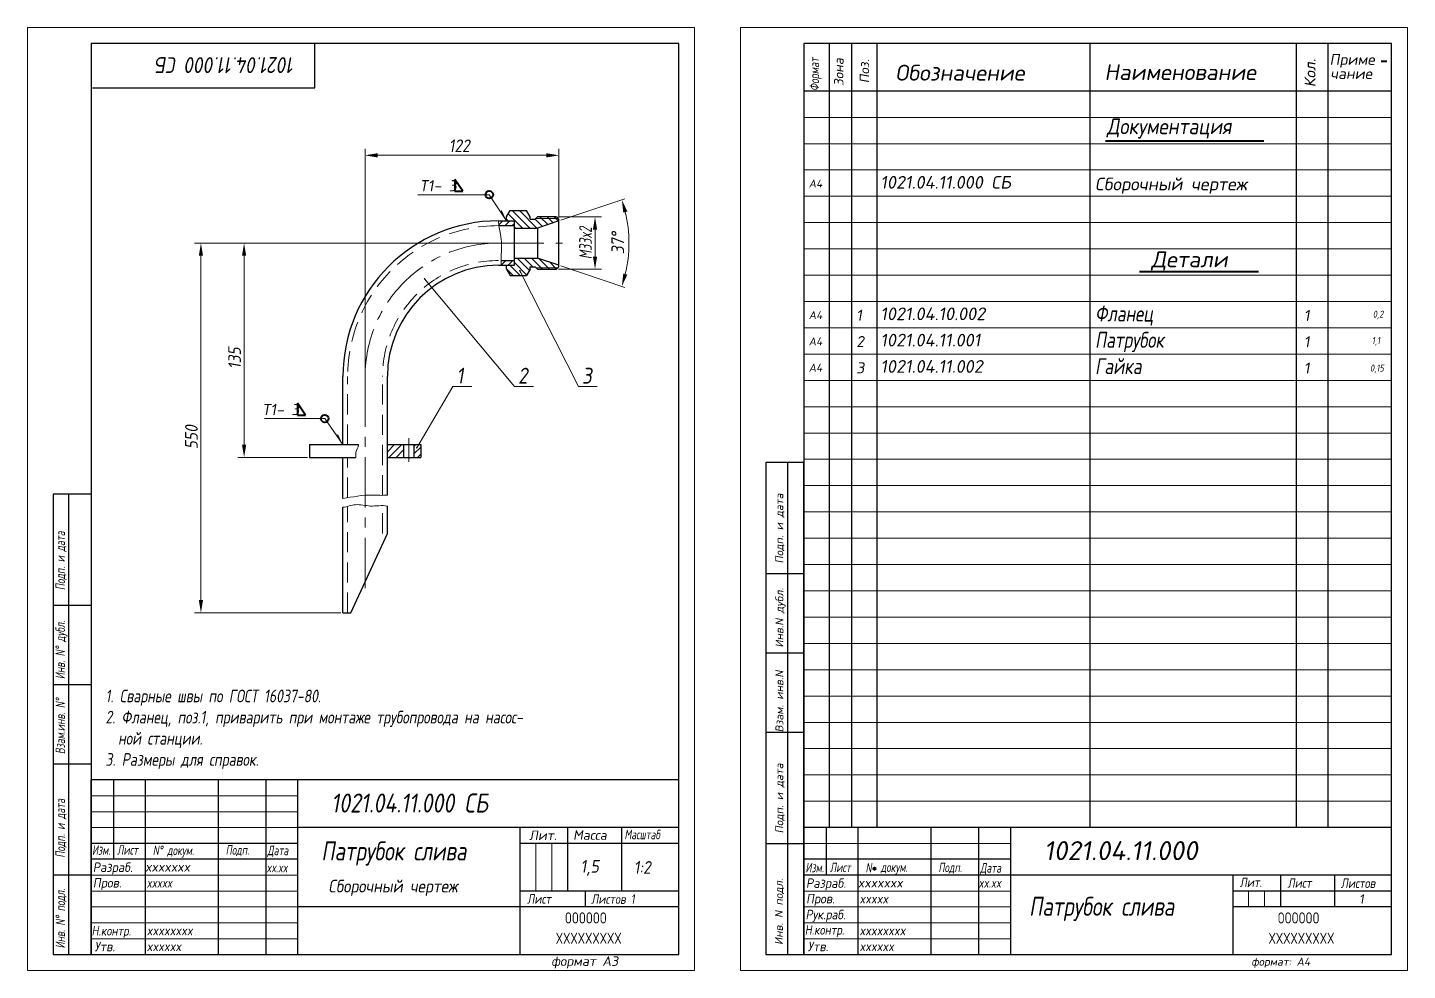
# Model space of a CAD drawing. Header units: millimetres. Extents: x 1490 to 2788, y -4564 to 680.
# Drawn here: x 1489.8 to 1924.1, y -4239 to -3942 of the extents above; entities that cross this region are included whole.
import ezdxf

# ---------------------------------------------------------------- set-up
doc = ezdxf.new("R2010")
doc.units = ezdxf.units.MM
doc.linetypes.add('CENTER', pattern=[50.8, 31.75, -6.35, 6.35, -6.35])
doc.linetypes.add('HIDDEN', pattern=[9.525, 6.35, -3.175])
for name, color, linetype, lineweight in [('Ax', 1, 'CENTER', 18), ('Dim', 3, 'Continuous', 40), ('Hatch', 5, 'Continuous', 18), ('Hidden', 6, 'HIDDEN', 18), ('Slim', 8, 'Continuous', 18), ('Text', 2, 'Continuous', 40), ('Wide', 31, 'Continuous', 60)]:
    doc.layers.add(name, color=color, linetype=linetype, lineweight=lineweight)
doc.styles.add('курсив', font='romans.shx', dxfattribs={"oblique": 10})
doc.styles.add('курсив 0_65', font='romans.shx', dxfattribs={"width": 0.65, "oblique": 10})
doc.styles.add('курсив 0_75', font='romans.shx', dxfattribs={"width": 0.75, "oblique": 10})
doc.styles.add('курсив 0_85', font='romans.shx', dxfattribs={"width": 0.85, "oblique": 10})
doc.dimstyles.new('L.Dot', dxfattribs={"dimtxt": 4, "dimasz": 0.5, "dimexe": 2, "dimexo": 0.625, "dimgap": 1, "dimtad": 1, "dimtoh": 1, "dimlfac": 5, "dimtxsty": 'курсив 0_85', "dimcen": 0, "dimadec": 1, "dimazin": 0, "dimtp": 0.0165, "dimtm": 0.0075, "dimtfac": 1, "dimtmove": 0, "dimatfit": 3, "dimldrblk": 'DOT', "dimfxl": 1, "dimlwd": 18, "dimlwe": 18, "dimarcsym": 0})
doc.dimstyles.new('L.Weld', dxfattribs={"dimtxt": 4, "dimasz": 2.5, "dimexe": 0, "dimexo": 0, "dimgap": 0, "dimtad": 1, "dimtxsty": 'Standard', "dimcen": 0, "dimadec": 0, "dimazin": 0, "dimtfac": 1, "dimtmove": 0, "dimatfit": 3, "dimldrblk": 'strelka3', "dimfxl": 1, "dimlwd": 18, "dimlwe": 18, "dimarcsym": 0})
doc.dimstyles.new('к1_1', dxfattribs={"dimtxt": 4, "dimasz": 4, "dimexe": 1, "dimexo": 0.625, "dimtad": 1, "dimtxsty": 'курсив 0_85', "dimcen": 0, "dimadec": 0, "dimazin": 0, "dimtfac": 1, "dimtmove": 0, "dimatfit": 3, "dimldrblk": 'DOTSMALL', "dimfxl": 1, "dimlwd": 18, "dimlwe": 18, "dimarcsym": 0})
doc.dimstyles.new('к1_2', dxfattribs={"dimtxt": 4, "dimasz": 4, "dimexe": 2, "dimexo": 0.625, "dimgap": 1, "dimtad": 1, "dimlfac": 2, "dimtxsty": 'курсив 0_85', "dimcen": 0, "dimadec": 1, "dimazin": 0, "dimtfac": 1, "dimtmove": 0, "dimatfit": 3, "dimldrblk": 'DOTSMALL', "dimfxl": 1, "dimlwd": 18, "dimlwe": 18, "dimarcsym": 0})

# ---------------------------------------------------------------- blocks, each defined once
blk = doc.blocks.new('*D145')
at = {"layer": 'Defpoints', "color": 0, "transparency": 16777216}
for p in [(1638.02, -4009.93), (1544.33, -4126.39), (1589.02, -4126.39)]:
    blk.add_point(p, dxfattribs=at)
at = {"layer": 'Dim', "color": 0, "lineweight": 18, "transparency": 16777216}
for p, q in [((1637.4, -4009.93), (1542.33, -4009.93)), ((1544.33, -4013.93), (1544.33, -4122.39)), ((1588.4, -4126.39), (1542.33, -4126.39))]:
    blk.add_line(p, q, dxfattribs=at)
at = {"layer": 'Dim', "color": 0, "transparency": 16777216}
for points in [[(1543.66, -4013.93), (1544.99, -4013.93), (1544.33, -4009.93)], [(1543.66, -4122.39), (1544.99, -4122.39), (1544.33, -4126.39)]]:
    blk.add_solid(points, dxfattribs=at)
at = {"layer": 'Dim', "color": 0, "transparency": 16777216, "insert": (1541.33, -4071.07), "char_height": 4, "attachment_point": 5, "rotation": 90, "style": 'курсив 0_85'}
blk.add_mtext('550', dxfattribs=at)
blk = doc.blocks.new('_DotSmall')
at = {"color": 0, "linetype": 'ByBlock', "const_width": 0.5}
blk.add_lwpolyline([(-122670.93, 17467.94, 1), (-122670.8, 17467.94, 1)], format="xyb", close=True, dxfattribs=at)
blk = doc.blocks.new('*D146')
at = {"layer": 'Defpoints', "color": 0, "transparency": 16777216}
for p in [(1557.92, -4009.93), (1637.4, -4009.93), (1578.52, -4077.43)]:
    blk.add_point(p, dxfattribs=at)
at = {"layer": 'Dim', "color": 0, "lineweight": 18, "transparency": 16777216}
for p, q in [((1636.77, -4009.93), (1555.92, -4009.93)), ((1557.92, -4073.43), (1557.92, -4013.93)), ((1577.9, -4077.43), (1555.92, -4077.43))]:
    blk.add_line(p, q, dxfattribs=at)
at = {"layer": 'Dim', "color": 0, "transparency": 16777216}
for points in [[(1557.25, -4013.93), (1558.58, -4013.93), (1557.92, -4009.93)], [(1557.25, -4073.43), (1558.58, -4073.43), (1557.92, -4077.43)]]:
    blk.add_solid(points, dxfattribs=at)
at = {"layer": 'Dim', "color": 0, "transparency": 16777216, "insert": (1554.92, -4046.19), "char_height": 4, "attachment_point": 5, "rotation": 90, "style": 'курсив 0_85'}
blk.add_mtext('135', dxfattribs=at)
blk = doc.blocks.new('strelka3')
at = {"layer": 'Text', "lineweight": 20}
blk.add_solid([(-1.3, 0), (-1.5, 0.25), (0, 0)], dxfattribs=at)
blk = doc.blocks.new('_Dot')
at = {"color": 0, "linetype": 'ByBlock', "lineweight": -2}
blk.add_line((-0.5, 0), (-1, 0), dxfattribs=at)
at = {"color": 0, "linetype": 'ByBlock', "const_width": 0.5}
blk.add_lwpolyline([(-0.25, 0, 1), (0.25, 0, 1)], format="xyb", close=True, dxfattribs=at)
blk = doc.blocks.new('*D30')
at = {"layer": 'Defpoints', "color": 0, "transparency": 16777216}
for p in [(1657.02, -4002.93), (1650.3, -4005.18), (1650.3, -4014.68), (1657.02, -4016.93), (1678.81, -4014.55)]:
    blk.add_point(p, dxfattribs=at)
at = {"layer": 'Dim', "color": 0, "lineweight": 18, "transparency": 16777216}
for p, q in [((1657.62, -4002.73), (1677.79, -3995.98)), ((1657.62, -4017.13), (1677.79, -4023.88))]:
    blk.add_line(p, q, dxfattribs=at)
blk.add_arc((1636.1, -4009.93), 42.96, 346.8372, 13.1628, dxfattribs=at)
at = {"layer": 'Dim', "color": 0, "transparency": 16777216}
for points in [[(1677.29, -4000.33), (1678.57, -3999.97), (1676.84, -3996.3)], [(1678.57, -4019.89), (1677.29, -4019.53), (1676.84, -4023.56)]]:
    blk.add_solid(points, dxfattribs=at)
at = {"layer": 'Dim', "color": 0, "transparency": 16777216, "insert": (1675.56, -4009.93), "char_height": 4, "attachment_point": 5, "rotation": 90, "style": 'курсив 0_85'}
blk.add_mtext('37°', dxfattribs=at)
blk = doc.blocks.new('*D31')
at = {"layer": 'Defpoints', "color": 0, "transparency": 16777216}
for p in [(1656.22, -4001.68), (1656.22, -4018.18), (1668.4, -4018.18)]:
    blk.add_point(p, dxfattribs=at)
at = {"layer": 'Dim', "color": 0, "lineweight": 18, "transparency": 16777216}
for p, q in [((1656.85, -4001.68), (1670.4, -4001.68)), ((1668.4, -4005.68), (1668.4, -4014.18)), ((1656.85, -4018.18), (1670.4, -4018.18))]:
    blk.add_line(p, q, dxfattribs=at)
at = {"layer": 'Dim', "color": 0, "transparency": 16777216}
for points in [[(1667.73, -4005.68), (1669.06, -4005.68), (1668.4, -4001.68)], [(1667.73, -4014.18), (1669.06, -4014.18), (1668.4, -4018.18)]]:
    blk.add_solid(points, dxfattribs=at)
at = {"layer": 'Dim', "color": 0, "transparency": 16777216, "insert": (1665.4, -4009.93), "char_height": 4, "attachment_point": 5, "rotation": 90, "style": 'курсив 0_65'}
blk.add_mtext('M33x2', dxfattribs=at)
blk = doc.blocks.new('*D184')
at = {"layer": 'Defpoints', "color": 0, "transparency": 16777216}
for p in [(1657.02, -3982.29), (1657.02, -4002.48), (1596.02, -4051.93)]:
    blk.add_point(p, dxfattribs=at)
at = {"layer": 'Dim', "color": 0, "lineweight": 18, "transparency": 16777216}
for p, q in [((1596.02, -4051.31), (1596.02, -3980.29)), ((1600.02, -3982.29), (1653.02, -3982.29)), ((1657.02, -4001.86), (1657.02, -3980.29))]:
    blk.add_line(p, q, dxfattribs=at)
at = {"layer": 'Dim', "color": 0, "transparency": 16777216}
for points in [[(1600.02, -3981.62), (1600.02, -3982.96), (1596.02, -3982.29)], [(1653.02, -3981.62), (1653.02, -3982.96), (1657.02, -3982.29)]]:
    blk.add_solid(points, dxfattribs=at)
at = {"layer": 'Dim', "color": 0, "transparency": 16777216, "insert": (1625.66, -3979.29), "char_height": 4, "attachment_point": 5, "style": 'курсив 0_85'}
blk.add_mtext('122', dxfattribs=at)

msp = doc.modelspace()

# ---------------------------------------------------------------- hatches: boundary and pattern name
at = {"layer": 'Hatch'}
h = msp.add_hatch(dxfattribs=at)
h.set_pattern_fill('ANSI31', color=256, scale=0.5, angle=90, style=0)
h.set_pattern_definition([(135, (-6800.1005, 5219.5405), (-1.12253202, -1.12253202), [])])
h.paths.add_polyline_path([(1648.0244, -4001.6809), (1646.8697, -3999.6809), (1641.6791, -3999.6809), (1640.5244, -4001.6809), (1640.5244, -4002.9309), (1643.0244, -4002.9309), (1643.0244, -4005.1809), (1650.2998, -4005.1809), (1657.0244, -4002.9309), (1657.0244, -4002.4809), (1656.7244, -4002.1809), (1649.7744, -4002.1809), (1649.5244, -4002.4309), (1648.0244, -4002.4309)])
h.paths.add_polyline_path([(1650.2998, -4014.6809), (1643.0244, -4014.6809), (1643.0244, -4016.9309), (1640.5244, -4016.9309), (1640.5244, -4018.1809), (1641.6791, -4020.1809), (1646.8697, -4020.1809), (1648.0244, -4018.1809), (1648.0244, -4017.4309), (1649.5244, -4017.4309), (1649.7744, -4017.6809), (1656.7244, -4017.6809), (1657.0244, -4017.3809), (1657.0244, -4016.9309)])
h.paths.add_polyline_path([(1656.2244, -4001.6809), (1650.2744, -4001.6809), (1649.7744, -4002.1809), (1656.7244, -4002.1809)], flags=17)
h.paths.add_polyline_path([(1656.7244, -4017.6809), (1649.7744, -4017.6809), (1650.2744, -4018.1809), (1656.2244, -4018.1809)], flags=17)
h = msp.add_hatch(dxfattribs=at)
h.set_pattern_fill('ANSI31', color=256, scale=0.5, style=0)
h.set_pattern_definition([(45, (-6800.1005, 5219.5405), (-1.12253202, 1.12253202), [])])
edge = h.paths.add_edge_path()
edge.add_line((1643.0244, -4002.9309), (1638.0244, -4002.9309))
edge.add_spline(control_points=[(1638.0244, -4002.9309), (1638.0054, -4003.4342), (1638.0494, -4003.9335), (1638.1254, -4004.4309)], knot_values=[0, 0, 0, 0, 1.51078452, 1.51078452, 1.51078452, 1.51078452], degree=3, periodic=0)
edge.add_line((1638.1254, -4004.4309), (1643.0244, -4004.4309))
edge.add_line((1643.0244, -4004.4309), (1643.0244, -4002.9309))
edge = h.paths.add_edge_path()
edge.add_line((1643.0244, -4015.4309), (1638.8075, -4015.4309))
edge.add_spline(control_points=[(1638.8075, -4015.4309), (1638.8055, -4015.9325), (1638.8249, -4016.4328), (1638.884, -4016.9309)], knot_values=[12.54843405, 12.54843405, 12.54843405, 12.54843405, 14.05329463, 14.05329463, 14.05329463, 14.05329463], degree=3, periodic=0)
edge.add_line((1638.884, -4016.9309), (1643.0244, -4016.9309))
edge.add_line((1643.0244, -4016.9309), (1643.0244, -4015.4309))
h = msp.add_hatch(dxfattribs=at)
h.set_pattern_fill('ANSI31', color=256, scale=0.5, style=0)
h.set_pattern_definition([(45, (-6997.4554, 4853.2885), (-1.12253202, 1.12253202), [])])
h.paths.add_polyline_path([(1608.1494, -4073.4309), (1603.0244, -4073.4309), (1603.0244, -4077.4309), (1608.1494, -4077.4309)])
h.paths.add_polyline_path([(1613.5244, -4073.4309), (1611.3994, -4073.4309), (1611.3994, -4077.4309), (1613.5244, -4077.4309)])

# ---------------------------------------------------------------- linework, layer by layer
for p, q in [((1580.1743, -3961.0412), (1580.1743, -3947.0412)), ((1742.1459, -3947.0473), (1742.1459, -3962.0473)), ((1749.1459, -3947.0473), (1749.1459, -3962.0473)), ((1757.1459, -3947.0473), (1757.1459, -3962.0473)), ((1824.1459, -3947.0473), (1824.1459, -3962.0473)), ((1889.1459, -3947.0473), (1889.1459, -3962.0473)), ((1899.1459, -3947.0473), (1899.1459, -3962.0473)), ((1510.1743, -3961.0412), (1580.1743, -3961.0412)), ((1919.1459, -3962.0473), (1734.1459, -3962.0473)), ((1742.1459, -3962.0473), (1742.1459, -4194.0473)), ((1749.1459, -3962.0473), (1749.1459, -4194.0473)), ((1757.1459, -3962.0473), (1757.1459, -4194.0473)), ((1824.1459, -3962.0473), (1824.1459, -4194.0473)), ((1889.1459, -3962.0473), (1889.1459, -4194.0473)), ((1899.1459, -3962.0473), (1899.1459, -4194.0473)), ((1640.5244, -4001.6809), (1641.6791, -3999.6809)), ((1641.6791, -3999.6809), (1646.8697, -3999.6809)), ((1648.0244, -4001.6809), (1646.8697, -3999.6809)), ((1638.0244, -4002.9309), (1643.0244, -4002.9309)), ((1638.0244, -4004.4309), (1643.0244, -4004.4309)), ((1640.5244, -4002.9309), (1640.5244, -4001.6809)), ((1643.0244, -4016.9309), (1643.0244, -4002.9309)), ((1643.0244, -4011.5547), (1643.0244, -4002.9309)), ((1648.0244, -4002.4309), (1648.0244, -4001.6809)), ((1648.0244, -4002.4309), (1649.5244, -4002.4309)), ((1650.2744, -4001.6809), (1649.5244, -4002.4309)), ((1656.2244, -4001.6809), (1650.2744, -4001.6809)), ((1657.0244, -4002.9309), (1650.2998, -4005.1809)), ((1656.2244, -4001.6809), (1657.0244, -4002.4809)), ((1657.0244, -4017.3809), (1657.0244, -4002.4809)), ((1643.0244, -4005.1809), (1650.2998, -4005.1809)), ((1650.2998, -4005.1809), (1650.2998, -4014.6809)), ((1638.0244, -4016.9309), (1643.0244, -4016.9309)), ((1638.8075, -4015.4309), (1643.0244, -4015.4309)), ((1640.5244, -4018.1809), (1640.5244, -4016.9309)), ((1643.0244, -4014.6809), (1650.2998, -4014.6809)), ((1648.0244, -4018.1809), (1648.0244, -4017.4309)), ((1648.0244, -4017.4309), (1649.5244, -4017.4309)), ((1650.2744, -4018.1809), (1649.5244, -4017.4309)), ((1657.0244, -4016.9309), (1650.2998, -4014.6809)), ((1657.0244, -4017.3809), (1656.2244, -4018.1809)), ((1640.5244, -4018.1809), (1641.6791, -4020.1809)), ((1641.6791, -4020.1809), (1646.8697, -4020.1809)), ((1648.0244, -4018.1809), (1646.8697, -4020.1809)), ((1650.2744, -4018.1809), (1656.2244, -4018.1809)), ((1589.0244, -4073.4309), (1589.0244, -4051.9309)), ((1603.0244, -4089.2927), (1603.0244, -4051.9309)), ((1578.5244, -4073.4309), (1593.9545, -4073.4309)), ((1578.5244, -4073.4309), (1578.5244, -4077.4309)), ((1603.0244, -4073.4309), (1613.5244, -4073.4309)), ((1608.1494, -4073.4309), (1608.1494, -4077.4309)), ((1611.3994, -4073.4309), (1611.3994, -4077.4309)), ((1613.5244, -4073.4309), (1613.5244, -4077.4309)), ((1578.5244, -4077.4309), (1593.1189, -4077.4309)), ((1589.0244, -4090.4346), (1589.0244, -4077.4309)), ((1603.0244, -4077.4309), (1613.5244, -4077.4309)), ((1722.1459, -4079.0473), (1722.1459, -4234.0473)), ((1734.1459, -4079.0473), (1722.1459, -4079.0473)), ((1729.1459, -4234.0473), (1729.1459, -4079.0473)), ((1734.1459, -4234.0473), (1734.1459, -4079.0473)), ((1509.7616, -4089.0473), (1497.7616, -4089.0473)), ((1497.7616, -4089.0473), (1497.7616, -4234.0473)), ((1502.7621, -4233.977), (1502.7621, -4089.0473)), ((1589.0244, -4126.3853), (1589.0244, -4093.1626)), ((1603.0244, -4101.3853), (1603.0244, -4092.7539)), ((1591.5244, -4126.3853), (1603.0244, -4101.3853)), ((1722.1459, -4114.0473), (1734.1459, -4114.0473)), ((1509.6923, -4124.0471), (1497.7616, -4124.0485)), ((1589.0244, -4126.3853), (1591.5244, -4126.3853)), ((1722.1459, -4139.0473), (1734.1459, -4139.0473)), ((1509.6751, -4149.0471), (1497.7616, -4149.0467)), ((1722.1459, -4164.0473), (1734.1459, -4164.0473)), ((1509.7616, -4174.0469), (1497.7616, -4174.0449)), ((1509.7616, -4234.0473), (1509.7616, -4179.0473)), ((1694.7616, -4179.0473), (1509.7616, -4179.0473)), ((1516.7616, -4179.0473), (1516.7616, -4204.0473)), ((1526.7616, -4179.0473), (1526.7616, -4234.0473)), ((1549.7616, -4179.0473), (1549.7616, -4234.0473)), ((1564.7616, -4179.0473), (1564.7616, -4234.0473)), ((1574.7616, -4179.0473), (1574.7616, -4234.0473)), ((1734.1459, -4179.0473), (1734.1459, -4234.0473)), ((1644.7616, -4194.0473), (1574.7616, -4194.0473)), ((1644.7616, -4194.0473), (1644.7616, -4234.0473)), ((1694.7616, -4194.0473), (1644.7616, -4194.0473)), ((1659.7616, -4194.0473), (1659.7616, -4214.0473)), ((1676.7616, -4194.0473), (1676.7616, -4214.0473)), ((1919.1459, -4194.0473), (1734.1459, -4194.0473)), ((1741.1459, -4194.0473), (1741.1459, -4209.0473)), ((1751.1459, -4194.0473), (1751.1459, -4234.0473)), ((1774.1459, -4194.0473), (1774.1459, -4234.0473)), ((1789.1459, -4194.0473), (1789.1459, -4234.0473)), ((1799.1459, -4194.0473), (1799.1459, -4234.0473)), ((1919.1459, -4234.0473), (1919.1459, -4194.0473)), ((1574.7616, -4199.0473), (1509.7616, -4199.0473)), ((1694.7616, -4199.0473), (1644.7616, -4199.0473)), ((1722.1459, -4199.0473), (1734.1459, -4199.0473)), ((1574.7616, -4204.0473), (1509.7616, -4204.0473)), ((1799.1459, -4204.0473), (1734.1459, -4204.0473)), ((1509.7616, -4209.0478), (1497.7616, -4209.0478)), ((1919.1459, -4209.0473), (1734.1459, -4209.0473)), ((1869.1459, -4209.0473), (1869.1459, -4234.0473)), ((1884.1459, -4209.0473), (1884.1459, -4219.0473)), ((1901.1459, -4209.0473), (1901.1459, -4219.0473)), ((1694.7616, -4214.0473), (1644.7616, -4214.0473)), ((1665.2661, -4214.0473), (1665.2661, -4219.0473)), ((1919.1459, -4214.0473), (1869.1459, -4214.0473)), ((1644.7616, -4219.0473), (1574.7616, -4219.0473)), ((1694.7616, -4219.0473), (1644.7616, -4219.0473)), ((1919.1459, -4219.0473), (1869.1459, -4219.0473)), ((1497.7616, -4234.0473), (1509.7616, -4234.0473)), ((1722.1459, -4234.0473), (1734.1459, -4234.0473)), ((1734.1459, -4234.0473), (1919.1459, -4234.0473)), ((1734.1459, -4234.0473), (1919.1459, -4234.0473))]:
    msp.add_line(p, q)
for points in [[(1509.7616, -4234.0473), (1694.7616, -4234.0473), (1694.7616, -3947.0473), (1509.7616, -3947.0473)], [(1734.1459, -4234.0473), (1919.1459, -4234.0473), (1919.1459, -3947.0473), (1734.1459, -3947.0473)]]:
    msp.add_lwpolyline(points, close=True)
for radius in [49, 35]:
    msp.add_arc((1638.0244, -4051.9309), radius, 90, 180)
at = {"layer": 'Ax', "ltscale": 0.5}
for p, q in [((1638.0244, -4009.9309), (1651.769, -4009.9309)), ((1596.0244, -4051.9309), (1596.0244, -4120.0327)), ((1609.7744, -4071.3717), (1609.7744, -4078.7904))]:
    msp.add_line(p, q, dxfattribs=at)
at = {"layer": 'Ax'}
for p, q in [((1638.8611, -4009.9309), (1652.2392, -4009.9309)), ((1656.0276, -4009.9309), (1658.1344, -4009.9309))]:
    msp.add_line(p, q, dxfattribs=at)
at = {"layer": 'Ax', "ltscale": 0.5}
msp.add_arc((1638.0244, -4051.9309), 42, 90, 180, dxfattribs=at)
at = {"layer": 'Hidden'}
for p, q in [((1590.5244, -4073.4309), (1590.5244, -4051.9309)), ((1601.5244, -4089.3944), (1601.5244, -4051.9309)), ((1590.5244, -4090.1587), (1590.5244, -4077.4309)), ((1590.5244, -4126.3853), (1590.5244, -4092.8645)), ((1601.5244, -4101.3853), (1601.5244, -4092.6253))]:
    msp.add_line(p, q, dxfattribs=at)
for radius in [47.5, 36.5]:
    msp.add_arc((1638.0244, -4051.9309), radius, 90, 180, dxfattribs=at)
at = {"layer": 'Slim'}
for p, q in [((1734.1459, -3970.333), (1919.1459, -3970.333)), ((1734.1459, -3978.6187), (1919.1459, -3978.6187)), ((1734.1459, -3986.9045), (1919.1459, -3986.9045)), ((1734.1459, -3995.1902), (1919.1459, -3995.1902)), ((1656.7244, -4002.1809), (1649.7744, -4002.1809)), ((1734.1459, -4003.4759), (1919.1459, -4003.4759)), ((1734.1459, -4011.7616), (1919.1459, -4011.7616)), ((1656.7244, -4017.6809), (1649.7744, -4017.6809)), ((1734.1459, -4020.0473), (1919.1459, -4020.0473)), ((1734.1459, -4028.333), (1919.1459, -4028.333)), ((1734.1459, -4036.6187), (1919.1459, -4036.6187)), ((1734.1459, -4044.9045), (1919.1459, -4044.9045)), ((1734.1459, -4053.1902), (1919.1459, -4053.1902)), ((1734.1459, -4061.4759), (1919.1459, -4061.4759)), ((1734.1459, -4069.7616), (1919.1459, -4069.7616)), ((1734.1459, -4078.0473), (1919.1459, -4078.0473)), ((1734.1459, -4086.333), (1919.1459, -4086.333)), ((1734.1459, -4094.6187), (1919.1459, -4094.6187)), ((1734.1459, -4102.9045), (1919.1459, -4102.9045)), ((1734.1459, -4111.1902), (1919.1459, -4111.1902)), ((1734.1459, -4119.4759), (1919.1459, -4119.4759)), ((1734.1459, -4127.7616), (1919.1459, -4127.7616)), ((1734.1459, -4136.0473), (1919.1459, -4136.0473)), ((1734.1459, -4144.333), (1919.1459, -4144.333)), ((1734.1459, -4152.6187), (1919.1459, -4152.6187)), ((1734.1459, -4160.9045), (1919.1459, -4160.9045)), ((1734.1459, -4169.1902), (1919.1459, -4169.1902)), ((1734.1459, -4177.4759), (1919.1459, -4177.4759)), ((1574.7616, -4184.0473), (1509.7616, -4184.0473)), ((1734.1459, -4185.7616), (1919.1459, -4185.7616)), ((1574.7616, -4189.0473), (1509.7616, -4189.0473)), ((1574.7616, -4194.0473), (1509.7616, -4194.0473)), ((1649.7616, -4199.0473), (1649.7616, -4214.0473)), ((1654.7616, -4199.0473), (1654.7616, -4214.0473)), ((1799.1459, -4199.0473), (1734.1459, -4199.0473)), ((1574.7616, -4209.0473), (1509.7616, -4209.0473)), ((1574.7616, -4214.0473), (1509.7616, -4214.0473)), ((1799.1459, -4214.0473), (1734.1459, -4214.0473)), ((1874.1459, -4214.0473), (1874.1459, -4219.0473)), ((1879.1459, -4214.0473), (1879.1459, -4219.0473)), ((1574.7616, -4219.0473), (1509.7616, -4219.0473)), ((1799.1459, -4219.0473), (1734.1459, -4219.0473)), ((1574.7616, -4224.0473), (1509.7616, -4224.0473)), ((1799.1459, -4224.0473), (1734.1459, -4224.0473)), ((1574.7616, -4229.0473), (1509.7616, -4229.0473)), ((1799.1459, -4229.0473), (1734.1459, -4229.0473))]:
    msp.add_line(p, q, dxfattribs=at)
for points in [[(1489.7616, -4239.0473), (1699.7616, -4239.0473), (1699.7616, -3942.0473), (1489.7616, -3942.0473)], [(1714.1459, -4239.0473), (1924.1459, -4239.0473), (1924.1459, -3942.0473), (1714.1459, -3942.0473)]]:
    msp.add_lwpolyline(points, close=True, dxfattribs=at)
for points, knots in [([(1638.0244, -4002.9309), (1637.9707, -4004.3569), (1639.0852, -4007.798), (1638.9621, -4012.5091), (1638.7469, -4015.7763), (1638.884, -4016.9309)], [0, 0, 0, 0, 4.28093414, 10.56521482, 14.05329463, 14.05329463, 14.05329463, 14.05329463]), ([(1593.9545, -4073.4309), (1593.8103, -4074.3024), (1592.9178, -4075.5228), (1593.1271, -4076.9359), (1593.1189, -4077.4309)], [0, 0, 0, 0, 2.64998122, 4.13518765, 4.13518765, 4.13518765, 4.13518765]), ([(1589.0244, -4090.4346), (1592.0516, -4089.8829), (1596.7008, -4088.9273), (1601.4263, -4089.5136), (1603.0244, -4089.2927)], [0, 0, 0, 0, 9.23121262, 14.0708986, 14.0708986, 14.0708986, 14.0708986]), ([(1589.0244, -4093.1626), (1590.3658, -4093.009), (1593.1663, -4091.8188), (1597.8733, -4093.2062), (1601.2609, -4092.4241), (1603.0244, -4092.7539)], [0, 0, 0, 0, 4.05043268, 8.71904393, 14.1012603, 14.1012603, 14.1012603, 14.1012603])]:
    msp.add_open_spline(points, degree=3, knots=knots, dxfattribs=at)
at = {"layer": 'Text'}
for p, q in [((1915.9156, -3952.6478), (1917.7057, -3952.6213)), ((1829.0778, -3977.7071), (1878.9348, -3977.7071)), ((1624.3119, -3989.9004), (1624.3119, -3993.5918)), ((1626.7912, -3993.5918), (1624.3119, -3989.9004)), ((1624.3119, -3993.5918), (1626.7912, -3993.5918)), ((1839.8166, -4018.8649), (1877.2544, -4018.8649)), ((1574.7586, -4060.4048), (1574.7586, -4064.0962)), ((1577.2379, -4064.0962), (1574.7586, -4060.4048)), ((1574.7586, -4064.0962), (1577.2379, -4064.0962))]:
    msp.add_line(p, q, dxfattribs=at)
for centre, radius in [((1635.093, -3994.7195), 1.2), ((1583.3079, -4065.2239), 1.2), ((1756.3708, -4206.9957), 0.3383)]:
    msp.add_circle(centre, radius, dxfattribs=at)

# ---------------------------------------------------------------- texts
at = {"layer": 'Slim', "style": 'курсив 0_85', "oblique": 10, "width": 0.85}
for s, p in [('0,2', (1913.2635, -4033.4351)), ('1,1', (1912.944, -4041.7208)), ('0,15', (1912.3796, -4050.4012))]:
    msp.add_text(s, height=2.2, dxfattribs=at).set_placement(p)
at = {"layer": 'Text', "oblique": 10}
for s, height, rotation, style, width, p in [('1021.04.11.000 СБ', 5, 180, 'курсив', 0.85, (1573.9261, -3951.3645)), ('Формат', 3, 90, 'курсив', 0.73, (1738.9478, -3962.0473)), ('Подп. и дата', 3, 90, 'курсив 0_75', 0.7, (1501.5515, -4119.2642)), ('Инв. N%%D дубл.', 3, 90, 'курсив 0_75', 0.7, (1501.5178, -4147.3002)), ('Взам.инв. N%%D', 3, 90, 'курсив 0_75', 0.7, (1501.5515, -4170.9261)), ('Подп. и дата', 3, 90, 'курсив 0_75', 0.7, (1501.5515, -4203.5514)), ('Инв. N%%D подл.', 3, 90, 'курсив 0_75', 0.7, (1501.5515, -4232.1241))]:
    msp.add_text(s, height=height, rotation=rotation, dxfattribs=dict(at, style=style, width=width)).set_placement(p)
at = {"layer": 'Text', "style": 'курсив', "oblique": 10}
for s, height, p in [('Зона', 3, (1746.6246, -3960.4713)), ('Поз.', 3, (1754.6993, -3959.5748)), ('Кол.', 3.5, (1895.2329, -3960.837)), ('Подп. и дата', 2.5, (1727.661, -4110.8569)), ('Инв.N дубл.', 2.5, (1727.696, -4137.3299)), ('Взам. инв.N', 2.5, (1727.6879, -4164.0473)), ('Подп. и дата', 2.5, (1727.661, -4195.8812)), ('Инв. N подл.', 2.5, (1727.5315, -4231.0112))]:
    msp.add_text(s, height=height, rotation=90, dxfattribs=at).set_placement(p)
for s, height, p in [('Приме', 3.4, (1899.648, -3953.7985)), ('Обозначение', 5, (1762.9358, -3958.7634)), ('Наименование', 5, (1828.7596, -3958.5647)), ('чание', 3.4, (1899.8873, -3958.2342)), ('Т1- 3', 3.5, (1613.1584, -3993.6171)), ('A4', 2.5, (1735.6801, -3992.4218)), ('1021.04.11.000 СБ', 4, (1758.2214, -3992.7864)), ('Сборочный чертеж', 4, (1825.7923, -3993.3316)), ('Детали', 5, (1843.5088, -4017.5508)), ('1', 3.5, (1750.6196, -4034.4171)), ('1021.04.10.002', 4, (1758.2214, -4034.215)), ('1', 3.5, (1891.5453, -4034.4665)), ('А4', 2.5, (1735.6801, -4033.8504)), ('А4', 2.5, (1735.6801, -4042.1361)), ('2', 3.5, (1750.6196, -4042.7029)), ('1021.04.11.001', 4, (1758.2214, -4042.5007)), ('1', 3.5, (1891.5453, -4042.7522)), ('А4', 2.5, (1735.6801, -4050.4218)), ('3', 3.5, (1750.6196, -4050.9886)), ('1021.04.11.002', 4, (1758.2214, -4050.7864)), ('1', 3.5, (1891.5453, -4051.0379)), ('Т1- 3', 3.5, (1563.6051, -4064.1215)), ('Лит.', 3, (1647.6052, -4197.987)), ('Масса', 3, (1661.4985, -4197.9018)), ('1021.04.11.000', 6, (1809.7267, -4204.3163)), ('1', 3, (1908.8841, -4218.0586)), ('формат А3', 3, (1654.619, -4237.6127)), ('формат: А4', 2.5, (1875.0484, -4237.5395))]:
    msp.add_text(s, height=height, dxfattribs=at).set_placement(p)
at = {"layer": 'Text', "oblique": 10}
for s, height, style, width, p in [('Документация', 5, 'курсив 0_85', 0.85, (1829.5093, -3975.639)), ('Фланец', 5, 'курсив 0_75', 0.75, (1825.8244, -4034.6289)), ('Патрубок', 5, 'курсив 0_75', 0.75, (1825.8244, -4042.9146)), ('Гайка', 5, 'курсив 0_75', 0.75, (1825.8244, -4051.2003)), ('1021.04.11.000 СБ', 6, 'курсив', 0.8, (1585.3424, -4189.3163)), ('Масштаб', 3, 'курсив', 0.7, (1677.6582, -4197.7344)), ('Изм.', 3, 'курсив', 0.7, (1510.0402, -4202.6521)), ('Лист', 3, 'курсив', 0.7, (1517.9409, -4202.6039)), ('N%%D докум.', 3, 'курсив', 0.7, (1529.1695, -4202.7245)), ('Подп.', 3, 'курсив', 0.7, (1552.1097, -4202.6039)), ('Дата', 3, 'курсив', 0.7, (1565.2543, -4202.7423)), ('Патрубок слива', 6, 'курсив 0_75', 0.75, (1582.2279, -4204.4083)), ('1,5', 4, 'курсив', 0.9, (1663.7976, -4208.2586)), ('1:2', 4, 'курсив 0_85', 0.85, (1680.6167, -4208.592)), ('Разраб.', 3, 'курсив', 0.9, (1510.2752, -4208.0418)), ('Изм.', 3, 'курсив', 0.7, (1734.6429, -4208.152)), ('Лист', 3, 'курсив', 0.7, (1742.3251, -4208.1038)), ('N', 3, 'курсив', 0.7, (1753.5538, -4208.2244)), ('докум.', 3, 'курсив', 0.7, (1758.3336, -4208.0276)), ('Подп.', 3, 'курсив', 0.7, (1776.494, -4208.1038)), ('Дата', 3, 'курсив', 0.7, (1789.6385, -4208.2422)), ('Пров.', 3, 'курсив', 0.9, (1510.3012, -4212.9464)), ('xxxxx', 3, 'курсив', 0.75, (1527.267, -4212.9682)), ('Сборочный чертеж', 4, 'курсив 0_85', 0.85, (1584.4455, -4214.492)), ('Разраб.', 3, 'курсив', 0.9, (1734.8098, -4213.0423)), ('xx.xx', 3, 'курсив 0_75', 0.75, (1789.1459, -4212.9682)), ('Лит.', 3, 'курсив', 0.8, (1871.3305, -4212.8061)), ('Лист', 3, 'курсив', 0.8, (1886.4084, -4213.0162)), ('Листов', 3, 'курсив', 0.8, (1903.1647, -4213.0798)), ('Лист ', 3, 'курсив', 0.8, (1647.0242, -4218.0162)), ('Листов 1', 3, 'курсив', 0.8, (1667.1704, -4218.0798)), ('Пров.', 3, 'курсив', 0.9, (1734.8358, -4217.9469)), ('xxxxx', 3, 'курсив 0_85', 0.85, (1751.6512, -4217.9682)), ('Патрубок слива', 6, 'курсив 0_75', 0.75, (1805.0514, -4221.8474)), ('Рук.раб.', 3, 'курсив', 0.85, (1734.6854, -4222.9464)), ('Н.контр.', 3, 'курсив', 0.8, (1509.8918, -4228.0654)), ('xxxxxxxx', 3, 'курсив 0_85', 0.85, (1527.267, -4227.9682)), ('Н.контр.', 3, 'курсив', 0.8, (1734.4264, -4227.7806)), ('xxxxxxxx', 3, 'курсив 0_85', 0.85, (1751.6512, -4227.9682)), ('Утв.', 3, 'курсив', 0.9, (1510.8228, -4233.0436)), ('xxxxxx', 3, 'курсив 0_85', 0.85, (1527.267, -4232.9682)), ('Утв.', 3, 'курсив', 0.9, (1735.3574, -4232.9985)), ('xxxxxx', 3, 'курсив 0_85', 0.85, (1751.6512, -4232.9682))]:
    msp.add_text(s, height=height, dxfattribs=dict(at, style=style, width=width)).set_placement(p)
at = {"layer": 'Text', "ltscale": 0.8, "style": 'курсив', "oblique": 10}
for s, width, p in [('xxxxxxx', 0.95, (1526.7616, -4207.9242)), ('xx.xx', 0.7, (1564.9878, -4208.1543)), ('xxxxxxx', 0.95, (1751.1459, -4212.9242))]:
    msp.add_text(s, height=3, dxfattribs=dict(at, width=width)).set_placement(p)
at = {"layer": 'Text', "ltscale": 6, "insert": (1514.2741, -4150.5956), "char_height": 4, "width": 177.752582, "attachment_point": 1, "style": 'курсив 0_75'}
msp.add_mtext('1. Сварные швы по ГОСТ 16037-80.\\P2. Фланец, поз.1, приварить при монтаже трубопровода на насос-\\P  ной станции. \\P3. Размеры для справок.', dxfattribs=at)
at = {"layer": 'Wide', "style": 'курсив 0_85', "oblique": 10, "width": 0.85}
for s, p in [('1', (1624.7593, -4054.2046)), ('2', (1644.1588, -4054.2046)), ('3', (1664.2677, -4054.2046))]:
    msp.add_text(s, height=5, dxfattribs=at).set_placement(p)
at = {"layer": 'Wide', "lineweight": 50, "style": 'курсив', "width": 0.7}
for s, p in [('OOOOOO', (1658.9133, -4224.2672)), ('OOOOOO', (1883.2975, -4224.2672)), ('XXXXXXXXX', (1656.0399, -4230.677)), ('XXXXXXXXX', (1880.4242, -4230.677))]:
    msp.add_text(s, height=3.5, dxfattribs=at).set_placement(p)

# ---------------------------------------------------------------- dimensions: what is measured, and where the dimension line sits
at = {"layer": 'Dim'}
dim = msp.add_linear_dim(base=(1657.0244, -3982.2889), p1=(1596.0244, -4051.9309), p2=(1657.0244, -4002.4809), dimstyle='к1_2', dxfattribs=at)
dim.commit()
dim.dimension.update_dxf_attribs({"geometry": '*D184', "text_midpoint": (1625.6623, -3982.2889), "dimtype": 160})
dim = msp.add_angular_dim_2l(base=(1678.8116, -4014.5454), line1=((1657.0244, -4016.9309), (1650.2998, -4014.6809)), line2=((1657.0244, -4002.9309), (1650.2998, -4005.1809)), dimstyle='к1_1', override={"dimgap": 1.5, "dimtmove": 1}, dxfattribs=at)
dim.commit()
dim.dimension.update_dxf_attribs({"geometry": '*D30', "text_midpoint": (1675.5602, -4009.9309)})
dim = msp.add_linear_dim(base=(1668.3964, -4018.1809), p1=(1656.2244, -4001.6809), p2=(1656.2244, -4018.1809), angle=90, text='M<>x2', dimstyle='к1_2', override={"dimtxsty": 'курсив 0_65'}, dxfattribs=at)
dim.commit()
dim.dimension.update_dxf_attribs({"geometry": '*D31', "text_midpoint": (1668.3964, -4009.9309), "dimtype": 160})
dim = msp.add_linear_dim(base=(1544.3268, -4126.3853), p1=(1638.0244, -4009.9309), p2=(1589.0244, -4126.3853), angle=90, text='550', dimstyle='к1_2', dxfattribs=at)
dim.commit()
dim.dimension.update_dxf_attribs({"geometry": '*D145', "text_midpoint": (1544.3268, -4071.0652), "dimtype": 160})
dim = msp.add_linear_dim(base=(1557.9172, -4009.9309), p1=(1578.5244, -4077.4309), p2=(1637.3994, -4009.9309), angle=90, dimstyle='к1_2', dxfattribs=at)
dim.commit()
dim.dimension.update_dxf_attribs({"geometry": '*D146', "text_midpoint": (1557.9172, -4046.1873), "dimtype": 160})

# ---------------------------------------------------------------- leaders
at = {"layer": 'Slim'}
for points, dimstyle, override in [([(1640.5244, -4002.9309), (1635.093, -3994.7195), (1612.5629, -3994.7195)], 'L.Weld', {"dimgap": 0, "dimtad": 0}), ([(1614.7324, -4021.1914), (1643.0738, -4055.1411), (1648.994, -4055.1411)], 'L.Dot', {"dimgap": 1, "dimtad": 0}), ([(1644.7178, -4018.6467), (1663.1827, -4055.1411), (1669.1028, -4055.1411)], 'L.Dot', {"dimgap": 1, "dimtad": 0}), ([(1612.288, -4074.4058), (1623.6742, -4055.1411), (1629.5944, -4055.1411)], 'L.Dot', {"dimgap": 1, "dimtad": 0}), ([(1589.0244, -4073.4309), (1583.3079, -4065.2239), (1564.2963, -4065.2239)], 'L.Weld', {"dimgap": 0, "dimtad": 0})]:
    msp.add_leader(points, dimstyle=dimstyle, override=override, dxfattribs=at)

doc.saveas('drawing.dxf')
